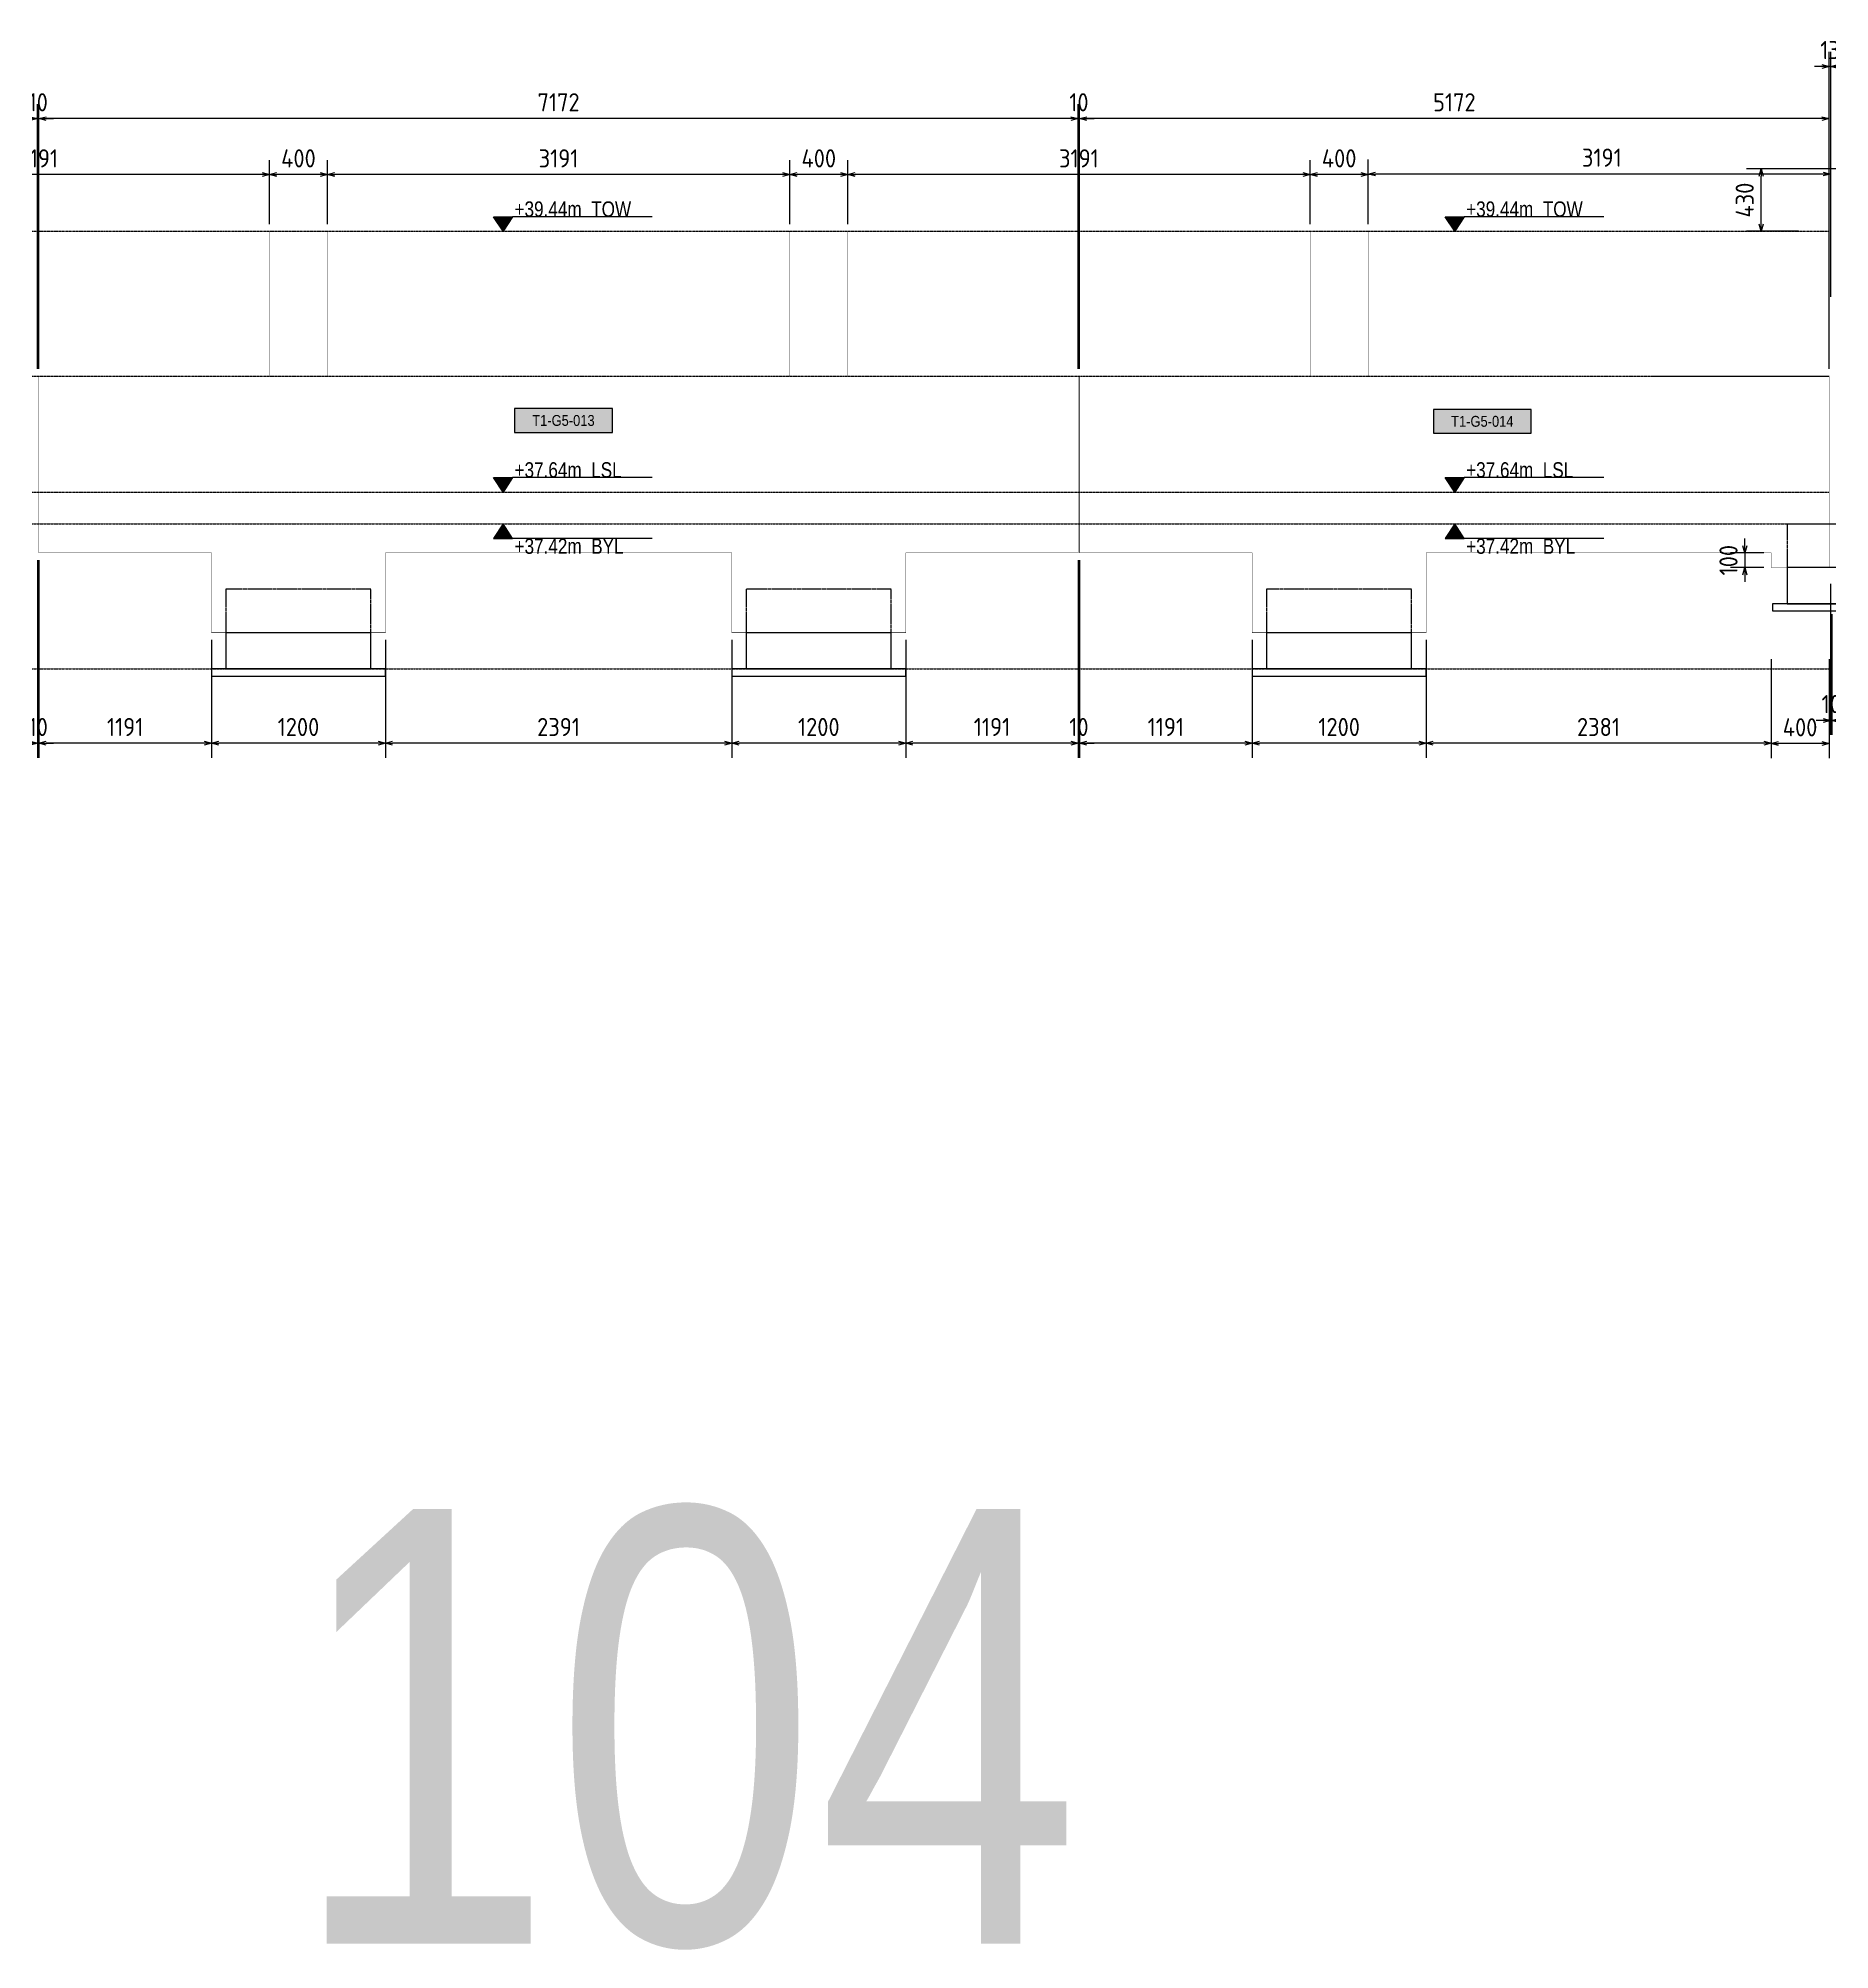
# Model space of a CAD drawing. Header units: centimetres. Extents: x -6122352 to 4157695, y -1694241 to 1947892.
# Drawn here: x 3335154 to 3347518, y 22052 to 35243 of the extents above; entities that cross this region are included whole.
import ezdxf
from ezdxf.enums import TextEntityAlignment as Align

# ---------------------------------------------------------------- set-up
doc = ezdxf.new("R2010")
doc.units = ezdxf.units.CM
doc.header["$MEASUREMENT"] = 0
doc.header["$PDMODE"] = 66
doc.header["$PDSIZE"] = 100
doc.linetypes.add('23585-XR-AR-END-SETTING OUT PLAN$0$HIDDEN', pattern=[0.375, 0.25, -0.125])
doc.linetypes.add('DASHED2', pattern=[0.375, 0.25, -0.125])
for name, color, linetype in [('0-T1-NEW', 7, 'Continuous'), ('00-MI-DIM', 7, 'Continuous'), ('@MI-TYPE-01', 30, 'Continuous'), ('@MI-TYPE-02', 6, 'Continuous'), ('JML-Dimension', 1, 'Continuous'), ('PANEL-TAGS', 7, 'Continuous'), ('SECTION', 130, 'Continuous')]:
    doc.layers.add(name, color=color, linetype=linetype)
doc.styles.add('Arial Narrow', font='ARIALN.TTF', dxfattribs={"width": 0.95, "height": 500})
doc.styles.add('PANELTAG_STYLE', font='arial.ttf')
doc.styles.add('Schueco-BEMSTIL', font='isocpeur.ttf', dxfattribs={"width": 0.9})
doc.styles.add('txt-Pisa-std', font='arial.ttf', dxfattribs={"width": 0.8})
doc.dimstyles.new('MI- JWC-TXT-2.5 MM', dxfattribs={"dimscale": 1.5, "dimtxt": 2.5, "dimasz": 1, "dimexe": 2, "dimexo": 1, "dimgap": 1, "dimtad": 1, "dimdec": 0, "dimdsep": 46, "dimtxsty": 'Schueco-BEMSTIL', "dimblk": 'OPEN30', "dimcen": 0, "dimdle": 2, "dimclrd": 140, "dimclre": 8, "dimclrt": 40, "dimadec": 0, "dimazin": 2, "dimtfac": 1, "dimtdec": 0, "dimtix": 1, "dimtmove": 2, "dimatfit": 3, "dimldrblk": 'OPEN', "dimfxl": 2, "dimlwd": -1, "dimlwe": -1, "dimarcsym": 0})

# ---------------------------------------------------------------- blocks, each defined once
blk = doc.blocks.new('_Open30')
at = {"color": 0, "linetype": 'ByBlock', "lineweight": -2}
for p, q in [((-1, 0.27), (0, 0)), ((0, 0), (-1, -0.27)), ((0, 0), (-1, 0))]:
    blk.add_line(p, q, dxfattribs=at)
blk = doc.blocks.new('*D2720')
at = {"layer": '00-MI-DIM', "color": 8, "transparency": 16777216}
for p, q in [((3344332, 33961), (3344332, 34406)), ((3347523, 34291), (3347523, 34206))]:
    blk.add_line(p, q, dxfattribs=at)
at = {"layer": '00-MI-DIM', "color": 140, "transparency": 16777216}
blk.add_line((3347473, 34306), (3344382, 34306), dxfattribs=at)
at = {"layer": 'Defpoints', "color": 0, "transparency": 16777216}
for p in [(3344332, 34306), (3347523, 34341), (3344332, 33911)]:
    blk.add_point(p, dxfattribs=at)
at = {"layer": '00-MI-DIM', "color": 140, "transparency": 16777216, "xscale": 50, "yscale": 50, "zscale": 50, "rotation": 180}
blk.add_blockref('_Open30', (3344332, 34306), dxfattribs=at)
at = {"layer": '00-MI-DIM', "color": 140, "transparency": 16777216, "xscale": 50, "yscale": 50, "zscale": 50}
blk.add_blockref('_Open30', (3347523, 34306), dxfattribs=at)
at = {"layer": '00-MI-DIM', "color": 40, "transparency": 16777216, "insert": (3345945, 34419), "char_height": 125, "attachment_point": 5, "style": 'Schueco-BEMSTIL'}
blk.add_mtext('3191', dxfattribs=at)
blk = doc.blocks.new('_Open')
at = {"color": 0, "linetype": 'ByBlock', "lineweight": -2}
for p, q in [((-1, 0.2), (0, 0)), ((-1, -0.2), (0, 0)), ((0, 0), (-1, 0))]:
    blk.add_line(p, q, dxfattribs=at)
blk = doc.blocks.new('*D2721')
at = {"layer": '00-MI-DIM', "color": 8, "transparency": 16777216}
for p, q in [((3343932, 33961), (3343932, 34402)), ((3344332, 33961), (3344332, 34402))]:
    blk.add_line(p, q, dxfattribs=at)
at = {"layer": '00-MI-DIM', "color": 140, "transparency": 16777216}
blk.add_line((3344282, 34302), (3343982, 34302), dxfattribs=at)
at = {"layer": 'Defpoints', "color": 0, "transparency": 16777216}
for p in [(3343932, 34302), (3343932, 33911), (3344332, 33911)]:
    blk.add_point(p, dxfattribs=at)
at = {"layer": '00-MI-DIM', "color": 140, "transparency": 16777216, "xscale": 50, "yscale": 50, "zscale": 50, "rotation": 180}
blk.add_blockref('_Open30', (3343932, 34302), dxfattribs=at)
at = {"layer": '00-MI-DIM', "color": 140, "transparency": 16777216, "xscale": 50, "yscale": 50, "zscale": 50}
blk.add_blockref('_Open30', (3344332, 34302), dxfattribs=at)
at = {"layer": '00-MI-DIM', "color": 40, "transparency": 16777216, "insert": (3344132, 34414), "char_height": 125, "attachment_point": 5, "style": 'Schueco-BEMSTIL'}
blk.add_mtext('400', dxfattribs=at)
blk = doc.blocks.new('*D2722')
at = {"layer": '00-MI-DIM', "color": 8, "transparency": 16777216}
for p, q in [((3340741, 33961), (3340741, 34402)), ((3343932, 33961), (3343932, 34402))]:
    blk.add_line(p, q, dxfattribs=at)
at = {"layer": '00-MI-DIM', "color": 140, "transparency": 16777216}
blk.add_line((3343882, 34302), (3340791, 34302), dxfattribs=at)
at = {"layer": 'Defpoints', "color": 0, "transparency": 16777216}
for p in [(3340741, 34302), (3340741, 33911), (3343932, 33911)]:
    blk.add_point(p, dxfattribs=at)
at = {"layer": '00-MI-DIM', "color": 140, "transparency": 16777216, "xscale": 50, "yscale": 50, "zscale": 50, "rotation": 180}
blk.add_blockref('_Open30', (3340741, 34302), dxfattribs=at)
at = {"layer": '00-MI-DIM', "color": 140, "transparency": 16777216, "xscale": 50, "yscale": 50, "zscale": 50}
blk.add_blockref('_Open30', (3343932, 34302), dxfattribs=at)
at = {"layer": '00-MI-DIM', "color": 40, "transparency": 16777216, "insert": (3342336, 34414), "char_height": 125, "attachment_point": 5, "style": 'Schueco-BEMSTIL'}
blk.add_mtext('3191', dxfattribs=at)
blk = doc.blocks.new('*D2723')
at = {"layer": '00-MI-DIM', "color": 8, "transparency": 16777216}
for p, q in [((3340341, 33961), (3340341, 34402)), ((3340741, 34321), (3340741, 34402))]:
    blk.add_line(p, q, dxfattribs=at)
at = {"layer": '00-MI-DIM', "color": 140, "transparency": 16777216}
blk.add_line((3340691, 34302), (3340391, 34302), dxfattribs=at)
at = {"layer": 'Defpoints', "color": 0, "transparency": 16777216}
for p in [(3340341, 34302), (3340741, 34271), (3340341, 33911)]:
    blk.add_point(p, dxfattribs=at)
at = {"layer": '00-MI-DIM', "color": 140, "transparency": 16777216, "xscale": 50, "yscale": 50, "zscale": 50, "rotation": 180}
blk.add_blockref('_Open30', (3340341, 34302), dxfattribs=at)
at = {"layer": '00-MI-DIM', "color": 140, "transparency": 16777216, "xscale": 50, "yscale": 50, "zscale": 50}
blk.add_blockref('_Open30', (3340741, 34302), dxfattribs=at)
at = {"layer": '00-MI-DIM', "color": 40, "transparency": 16777216, "insert": (3340541, 34414), "char_height": 125, "attachment_point": 5, "style": 'Schueco-BEMSTIL'}
blk.add_mtext('400', dxfattribs=at)
blk = doc.blocks.new('*D2684')
at = {"layer": '00-MI-DIM', "color": 8, "transparency": 16777216}
for p, q in [((3337150, 33961), (3337150, 34402)), ((3340341, 33961), (3340341, 34402))]:
    blk.add_line(p, q, dxfattribs=at)
at = {"layer": '00-MI-DIM', "color": 140, "transparency": 16777216}
blk.add_line((3340291, 34302), (3337200, 34302), dxfattribs=at)
at = {"layer": 'Defpoints', "color": 0, "transparency": 16777216}
for p in [(3337150, 34302), (3337150, 33911), (3340341, 33911)]:
    blk.add_point(p, dxfattribs=at)
at = {"layer": '00-MI-DIM', "color": 140, "transparency": 16777216, "xscale": 50, "yscale": 50, "zscale": 50, "rotation": 180}
blk.add_blockref('_Open30', (3337150, 34302), dxfattribs=at)
at = {"layer": '00-MI-DIM', "color": 140, "transparency": 16777216, "xscale": 50, "yscale": 50, "zscale": 50}
blk.add_blockref('_Open30', (3340341, 34302), dxfattribs=at)
at = {"layer": '00-MI-DIM', "color": 40, "transparency": 16777216, "insert": (3338745, 34414), "char_height": 125, "attachment_point": 5, "style": 'Schueco-BEMSTIL'}
blk.add_mtext('3191', dxfattribs=at)
blk = doc.blocks.new('*D2685')
at = {"layer": '00-MI-DIM', "color": 8, "transparency": 16777216}
for p, q in [((3336750, 33961), (3336750, 34402)), ((3337150, 33961), (3337150, 34402))]:
    blk.add_line(p, q, dxfattribs=at)
at = {"layer": '00-MI-DIM', "color": 140, "transparency": 16777216}
blk.add_line((3337100, 34302), (3336800, 34302), dxfattribs=at)
at = {"layer": 'Defpoints', "color": 0, "transparency": 16777216}
for p in [(3336750, 34302), (3336750, 33911), (3337150, 33911)]:
    blk.add_point(p, dxfattribs=at)
at = {"layer": '00-MI-DIM', "color": 140, "transparency": 16777216, "xscale": 50, "yscale": 50, "zscale": 50, "rotation": 180}
blk.add_blockref('_Open30', (3336750, 34302), dxfattribs=at)
at = {"layer": '00-MI-DIM', "color": 140, "transparency": 16777216, "xscale": 50, "yscale": 50, "zscale": 50}
blk.add_blockref('_Open30', (3337150, 34302), dxfattribs=at)
at = {"layer": '00-MI-DIM', "color": 40, "transparency": 16777216, "insert": (3336950, 34414), "char_height": 125, "attachment_point": 5, "style": 'Schueco-BEMSTIL'}
blk.add_mtext('400', dxfattribs=at)
blk = doc.blocks.new('*D2686')
at = {"layer": '00-MI-DIM', "color": 8, "transparency": 16777216}
for p, q in [((3333558, 33961), (3333558, 34402)), ((3336750, 33961), (3336750, 34402))]:
    blk.add_line(p, q, dxfattribs=at)
at = {"layer": '00-MI-DIM', "color": 140, "transparency": 16777216}
blk.add_line((3336700, 34302), (3333608, 34302), dxfattribs=at)
at = {"layer": 'Defpoints', "color": 0, "transparency": 16777216}
for p in [(3333558, 34302), (3333558, 33911), (3336750, 33911)]:
    blk.add_point(p, dxfattribs=at)
at = {"layer": '00-MI-DIM', "color": 140, "transparency": 16777216, "xscale": 50, "yscale": 50, "zscale": 50, "rotation": 180}
blk.add_blockref('_Open30', (3333558, 34302), dxfattribs=at)
at = {"layer": '00-MI-DIM', "color": 140, "transparency": 16777216, "xscale": 50, "yscale": 50, "zscale": 50}
blk.add_blockref('_Open30', (3336750, 34302), dxfattribs=at)
at = {"layer": '00-MI-DIM', "color": 40, "transparency": 16777216, "insert": (3335154, 34414), "char_height": 125, "attachment_point": 5, "style": 'Schueco-BEMSTIL'}
blk.add_mtext('3191', dxfattribs=at)
blk = doc.blocks.new('*D2695')
at = {"layer": '00-MI-DIM', "color": 8, "transparency": 16777216}
for p, q in [((3347513, 32961), (3347513, 35148)), ((3347526, 33459), (3347526, 35148))]:
    blk.add_line(p, q, dxfattribs=at)
at = {"layer": '00-MI-DIM', "color": 140, "transparency": 16777216}
for p, q in [((3347463, 35048), (3347413, 35048)), ((3347526, 35048), (3347513, 35048)), ((3347576, 35048), (3347626, 35048))]:
    blk.add_line(p, q, dxfattribs=at)
at = {"layer": 'Defpoints', "color": 0, "transparency": 16777216}
for p in [(3347513, 35048), (3347526, 33409), (3347513, 32911)]:
    blk.add_point(p, dxfattribs=at)
at = {"layer": '00-MI-DIM', "color": 140, "transparency": 16777216, "xscale": 50, "yscale": 50, "zscale": 50}
blk.add_blockref('_Open30', (3347513, 35048), dxfattribs=at)
at = {"layer": '00-MI-DIM', "color": 140, "transparency": 16777216, "xscale": 50, "yscale": 50, "zscale": 50, "rotation": 180}
blk.add_blockref('_Open30', (3347526, 35048), dxfattribs=at)
at = {"layer": '00-MI-DIM', "color": 40, "transparency": 16777216, "insert": (3347520, 35161), "char_height": 125, "attachment_point": 5, "style": 'Schueco-BEMSTIL'}
blk.add_mtext('13', dxfattribs=at)
blk = doc.blocks.new('*D2696')
at = {"layer": '00-MI-DIM', "color": 8, "transparency": 16777216}
for p, q in [((3342341, 32961), (3342341, 34788)), ((3347513, 32961), (3347513, 34788))]:
    blk.add_line(p, q, dxfattribs=at)
at = {"layer": '00-MI-DIM', "color": 140, "transparency": 16777216}
blk.add_line((3347463, 34688), (3342391, 34688), dxfattribs=at)
at = {"layer": 'Defpoints', "color": 0, "transparency": 16777216}
for p in [(3342341, 34688), (3342341, 32911), (3347513, 32911)]:
    blk.add_point(p, dxfattribs=at)
at = {"layer": '00-MI-DIM', "color": 140, "transparency": 16777216, "xscale": 50, "yscale": 50, "zscale": 50, "rotation": 180}
blk.add_blockref('_Open30', (3342341, 34688), dxfattribs=at)
at = {"layer": '00-MI-DIM', "color": 140, "transparency": 16777216, "xscale": 50, "yscale": 50, "zscale": 50}
blk.add_blockref('_Open30', (3347513, 34688), dxfattribs=at)
at = {"layer": '00-MI-DIM', "color": 40, "transparency": 16777216, "insert": (3344927, 34801), "char_height": 125, "attachment_point": 5, "style": 'Schueco-BEMSTIL'}
blk.add_mtext('5172', dxfattribs=at)
blk = doc.blocks.new('*D2697')
at = {"layer": '00-MI-DIM', "color": 8, "transparency": 16777216}
for p, q in [((3342331, 32961), (3342331, 34788)), ((3342341, 32961), (3342341, 34788))]:
    blk.add_line(p, q, dxfattribs=at)
at = {"layer": '00-MI-DIM', "color": 140, "transparency": 16777216}
for p, q in [((3342281, 34688), (3342231, 34688)), ((3342341, 34688), (3342331, 34688)), ((3342391, 34688), (3342441, 34688))]:
    blk.add_line(p, q, dxfattribs=at)
at = {"layer": 'Defpoints', "color": 0, "transparency": 16777216}
for p in [(3342331, 34688), (3342331, 32911), (3342341, 32911)]:
    blk.add_point(p, dxfattribs=at)
at = {"layer": '00-MI-DIM', "color": 140, "transparency": 16777216, "xscale": 50, "yscale": 50, "zscale": 50}
blk.add_blockref('_Open30', (3342331, 34688), dxfattribs=at)
at = {"layer": '00-MI-DIM', "color": 140, "transparency": 16777216, "xscale": 50, "yscale": 50, "zscale": 50, "rotation": 180}
blk.add_blockref('_Open30', (3342341, 34688), dxfattribs=at)
at = {"layer": '00-MI-DIM', "color": 40, "transparency": 16777216, "insert": (3342336, 34801), "char_height": 125, "attachment_point": 5, "style": 'Schueco-BEMSTIL'}
blk.add_mtext('10', dxfattribs=at)
blk = doc.blocks.new('*D2698')
at = {"layer": '00-MI-DIM', "color": 8, "transparency": 16777216}
for p, q in [((3335159, 32961), (3335159, 34788)), ((3342331, 32961), (3342331, 34788))]:
    blk.add_line(p, q, dxfattribs=at)
at = {"layer": '00-MI-DIM', "color": 140, "transparency": 16777216}
blk.add_line((3342281, 34688), (3335209, 34688), dxfattribs=at)
at = {"layer": 'Defpoints', "color": 0, "transparency": 16777216}
for p in [(3335159, 34688), (3335159, 32911), (3342331, 32911)]:
    blk.add_point(p, dxfattribs=at)
at = {"layer": '00-MI-DIM', "color": 140, "transparency": 16777216, "xscale": 50, "yscale": 50, "zscale": 50, "rotation": 180}
blk.add_blockref('_Open30', (3335159, 34688), dxfattribs=at)
at = {"layer": '00-MI-DIM', "color": 140, "transparency": 16777216, "xscale": 50, "yscale": 50, "zscale": 50}
blk.add_blockref('_Open30', (3342331, 34688), dxfattribs=at)
at = {"layer": '00-MI-DIM', "color": 40, "transparency": 16777216, "insert": (3338745, 34801), "char_height": 125, "attachment_point": 5, "style": 'Schueco-BEMSTIL'}
blk.add_mtext('7172', dxfattribs=at)
blk = doc.blocks.new('*D2699')
at = {"layer": '00-MI-DIM', "color": 8, "transparency": 16777216}
for p, q in [((3335149, 32961), (3335149, 34788)), ((3335159, 32961), (3335159, 34788))]:
    blk.add_line(p, q, dxfattribs=at)
at = {"layer": '00-MI-DIM', "color": 140, "transparency": 16777216}
for p, q in [((3335099, 34688), (3335049, 34688)), ((3335159, 34688), (3335149, 34688)), ((3335209, 34688), (3335259, 34688))]:
    blk.add_line(p, q, dxfattribs=at)
at = {"layer": 'Defpoints', "color": 0, "transparency": 16777216}
for p in [(3335149, 34688), (3335149, 32911), (3335159, 32911)]:
    blk.add_point(p, dxfattribs=at)
at = {"layer": '00-MI-DIM', "color": 140, "transparency": 16777216, "xscale": 50, "yscale": 50, "zscale": 50}
blk.add_blockref('_Open30', (3335149, 34688), dxfattribs=at)
at = {"layer": '00-MI-DIM', "color": 140, "transparency": 16777216, "xscale": 50, "yscale": 50, "zscale": 50, "rotation": 180}
blk.add_blockref('_Open30', (3335159, 34688), dxfattribs=at)
at = {"layer": '00-MI-DIM', "color": 40, "transparency": 16777216, "insert": (3335154, 34801), "char_height": 125, "attachment_point": 5, "style": 'Schueco-BEMSTIL'}
blk.add_mtext('10', dxfattribs=at)
blk = doc.blocks.new('*D2738')
at = {"layer": '00-MI-DIM', "color": 8, "transparency": 16777216}
for p, q in [((3347523, 31479), (3347523, 30435)), ((3347533, 31269), (3347533, 30435))]:
    blk.add_line(p, q, dxfattribs=at)
at = {"layer": '00-MI-DIM', "color": 140, "transparency": 16777216}
for p, q in [((3347473, 30535), (3347423, 30535)), ((3347533, 30535), (3347523, 30535)), ((3347583, 30535), (3347633, 30535))]:
    blk.add_line(p, q, dxfattribs=at)
at = {"layer": 'Defpoints', "color": 0, "transparency": 16777216}
for p in [(3347523, 31529), (3347533, 31319), (3347523, 30535)]:
    blk.add_point(p, dxfattribs=at)
at = {"layer": '00-MI-DIM', "color": 140, "transparency": 16777216, "xscale": 50, "yscale": 50, "zscale": 50}
blk.add_blockref('_Open30', (3347523, 30535), dxfattribs=at)
at = {"layer": '00-MI-DIM', "color": 140, "transparency": 16777216, "xscale": 50, "yscale": 50, "zscale": 50, "rotation": 180}
blk.add_blockref('_Open30', (3347533, 30535), dxfattribs=at)
at = {"layer": '00-MI-DIM', "color": 40, "transparency": 16777216, "insert": (3347528, 30648), "char_height": 125, "attachment_point": 5, "style": 'Schueco-BEMSTIL'}
blk.add_mtext('10', dxfattribs=at)
blk = doc.blocks.new('*D2739')
at = {"layer": '00-MI-DIM', "color": 8, "transparency": 16777216}
for p, q in [((3347113, 30959), (3347113, 30276)), ((3347513, 30959), (3347513, 30276))]:
    blk.add_line(p, q, dxfattribs=at)
at = {"layer": '00-MI-DIM', "color": 140, "transparency": 16777216}
blk.add_line((3347463, 30376), (3347163, 30376), dxfattribs=at)
at = {"layer": 'Defpoints', "color": 0, "transparency": 16777216}
for p in [(3347113, 31009), (3347513, 31009), (3347113, 30376)]:
    blk.add_point(p, dxfattribs=at)
at = {"layer": '00-MI-DIM', "color": 140, "transparency": 16777216, "xscale": 50, "yscale": 50, "zscale": 50, "rotation": 180}
blk.add_blockref('_Open30', (3347113, 30376), dxfattribs=at)
at = {"layer": '00-MI-DIM', "color": 140, "transparency": 16777216, "xscale": 50, "yscale": 50, "zscale": 50}
blk.add_blockref('_Open30', (3347513, 30376), dxfattribs=at)
at = {"layer": '00-MI-DIM', "color": 40, "transparency": 16777216, "insert": (3347313, 30488), "char_height": 125, "attachment_point": 5, "style": 'Schueco-BEMSTIL'}
blk.add_mtext('400', dxfattribs=at)
blk = doc.blocks.new('*D2740')
at = {"layer": '00-MI-DIM', "color": 8, "transparency": 16777216}
for p, q in [((3344732, 31091), (3344732, 30278)), ((3347113, 30759), (3347113, 30278))]:
    blk.add_line(p, q, dxfattribs=at)
at = {"layer": '00-MI-DIM', "color": 140, "transparency": 16777216}
blk.add_line((3347063, 30378), (3344782, 30378), dxfattribs=at)
at = {"layer": 'Defpoints', "color": 0, "transparency": 16777216}
for p in [(3344732, 31141), (3347113, 30809), (3344732, 30378)]:
    blk.add_point(p, dxfattribs=at)
at = {"layer": '00-MI-DIM', "color": 140, "transparency": 16777216, "xscale": 50, "yscale": 50, "zscale": 50, "rotation": 180}
blk.add_blockref('_Open30', (3344732, 30378), dxfattribs=at)
at = {"layer": '00-MI-DIM', "color": 140, "transparency": 16777216, "xscale": 50, "yscale": 50, "zscale": 50}
blk.add_blockref('_Open30', (3347113, 30378), dxfattribs=at)
at = {"layer": '00-MI-DIM', "color": 40, "transparency": 16777216, "insert": (3345922, 30490), "char_height": 125, "attachment_point": 5, "style": 'Schueco-BEMSTIL'}
blk.add_mtext('2381', dxfattribs=at)
blk = doc.blocks.new('*D2741')
at = {"layer": '00-MI-DIM', "color": 8, "transparency": 16777216}
for p, q in [((3343532, 31091), (3343532, 30278)), ((3344732, 31091), (3344732, 30278))]:
    blk.add_line(p, q, dxfattribs=at)
at = {"layer": '00-MI-DIM', "color": 140, "transparency": 16777216}
blk.add_line((3344682, 30378), (3343582, 30378), dxfattribs=at)
at = {"layer": 'Defpoints', "color": 0, "transparency": 16777216}
for p in [(3343532, 31141), (3344732, 31141), (3343532, 30378)]:
    blk.add_point(p, dxfattribs=at)
at = {"layer": '00-MI-DIM', "color": 140, "transparency": 16777216, "xscale": 50, "yscale": 50, "zscale": 50, "rotation": 180}
blk.add_blockref('_Open30', (3343532, 30378), dxfattribs=at)
at = {"layer": '00-MI-DIM', "color": 140, "transparency": 16777216, "xscale": 50, "yscale": 50, "zscale": 50}
blk.add_blockref('_Open30', (3344732, 30378), dxfattribs=at)
at = {"layer": '00-MI-DIM', "color": 40, "transparency": 16777216, "insert": (3344132, 30490), "char_height": 125, "attachment_point": 5, "style": 'Schueco-BEMSTIL'}
blk.add_mtext('1200', dxfattribs=at)
blk = doc.blocks.new('*D2742')
at = {"layer": '00-MI-DIM', "color": 8, "transparency": 16777216}
for p, q in [((3342341, 31641), (3342341, 30278)), ((3343532, 31091), (3343532, 30278))]:
    blk.add_line(p, q, dxfattribs=at)
at = {"layer": '00-MI-DIM', "color": 140, "transparency": 16777216}
blk.add_line((3343482, 30378), (3342391, 30378), dxfattribs=at)
at = {"layer": 'Defpoints', "color": 0, "transparency": 16777216}
for p in [(3342341, 31691), (3343532, 31141), (3342341, 30378)]:
    blk.add_point(p, dxfattribs=at)
at = {"layer": '00-MI-DIM', "color": 140, "transparency": 16777216, "xscale": 50, "yscale": 50, "zscale": 50, "rotation": 180}
blk.add_blockref('_Open30', (3342341, 30378), dxfattribs=at)
at = {"layer": '00-MI-DIM', "color": 140, "transparency": 16777216, "xscale": 50, "yscale": 50, "zscale": 50}
blk.add_blockref('_Open30', (3343532, 30378), dxfattribs=at)
at = {"layer": '00-MI-DIM', "color": 40, "transparency": 16777216, "insert": (3342936, 30490), "char_height": 125, "attachment_point": 5, "style": 'Schueco-BEMSTIL'}
blk.add_mtext('1191', dxfattribs=at)
blk = doc.blocks.new('*D2743')
at = {"layer": '00-MI-DIM', "color": 8, "transparency": 16777216}
for p, q in [((3342331, 31641), (3342331, 30278)), ((3342341, 31641), (3342341, 30278))]:
    blk.add_line(p, q, dxfattribs=at)
at = {"layer": '00-MI-DIM', "color": 140, "transparency": 16777216}
for p, q in [((3342281, 30378), (3342231, 30378)), ((3342341, 30378), (3342331, 30378)), ((3342391, 30378), (3342441, 30378))]:
    blk.add_line(p, q, dxfattribs=at)
at = {"layer": 'Defpoints', "color": 0, "transparency": 16777216}
for p in [(3342331, 31691), (3342341, 31691), (3342331, 30378)]:
    blk.add_point(p, dxfattribs=at)
at = {"layer": '00-MI-DIM', "color": 140, "transparency": 16777216, "xscale": 50, "yscale": 50, "zscale": 50}
blk.add_blockref('_Open30', (3342331, 30378), dxfattribs=at)
at = {"layer": '00-MI-DIM', "color": 140, "transparency": 16777216, "xscale": 50, "yscale": 50, "zscale": 50, "rotation": 180}
blk.add_blockref('_Open30', (3342341, 30378), dxfattribs=at)
at = {"layer": '00-MI-DIM', "color": 40, "transparency": 16777216, "insert": (3342336, 30490), "char_height": 125, "attachment_point": 5, "style": 'Schueco-BEMSTIL'}
blk.add_mtext('10', dxfattribs=at)
blk = doc.blocks.new('*D2744')
at = {"layer": '00-MI-DIM', "color": 8, "transparency": 16777216}
for p, q in [((3342331, 31641), (3342331, 30278)), ((3341141, 31091), (3341141, 30278))]:
    blk.add_line(p, q, dxfattribs=at)
at = {"layer": '00-MI-DIM', "color": 140, "transparency": 16777216}
blk.add_line((3342281, 30378), (3341191, 30378), dxfattribs=at)
at = {"layer": 'Defpoints', "color": 0, "transparency": 16777216}
for p in [(3342331, 31691), (3341141, 31141), (3341141, 30378)]:
    blk.add_point(p, dxfattribs=at)
at = {"layer": '00-MI-DIM', "color": 140, "transparency": 16777216, "xscale": 50, "yscale": 50, "zscale": 50, "rotation": 180}
blk.add_blockref('_Open30', (3341141, 30378), dxfattribs=at)
at = {"layer": '00-MI-DIM', "color": 140, "transparency": 16777216, "xscale": 50, "yscale": 50, "zscale": 50}
blk.add_blockref('_Open30', (3342331, 30378), dxfattribs=at)
at = {"layer": '00-MI-DIM', "color": 40, "transparency": 16777216, "insert": (3341736, 30490), "char_height": 125, "attachment_point": 5, "style": 'Schueco-BEMSTIL'}
blk.add_mtext('1191', dxfattribs=at)
blk = doc.blocks.new('*D2745')
at = {"layer": '00-MI-DIM', "color": 8, "transparency": 16777216}
for p, q in [((3339941, 31091), (3339941, 30278)), ((3341141, 31091), (3341141, 30278))]:
    blk.add_line(p, q, dxfattribs=at)
at = {"layer": '00-MI-DIM', "color": 140, "transparency": 16777216}
blk.add_line((3341091, 30378), (3339991, 30378), dxfattribs=at)
at = {"layer": 'Defpoints', "color": 0, "transparency": 16777216}
for p in [(3339941, 31141), (3341141, 31141), (3339941, 30378)]:
    blk.add_point(p, dxfattribs=at)
at = {"layer": '00-MI-DIM', "color": 140, "transparency": 16777216, "xscale": 50, "yscale": 50, "zscale": 50, "rotation": 180}
blk.add_blockref('_Open30', (3339941, 30378), dxfattribs=at)
at = {"layer": '00-MI-DIM', "color": 140, "transparency": 16777216, "xscale": 50, "yscale": 50, "zscale": 50}
blk.add_blockref('_Open30', (3341141, 30378), dxfattribs=at)
at = {"layer": '00-MI-DIM', "color": 40, "transparency": 16777216, "insert": (3340541, 30490), "char_height": 125, "attachment_point": 5, "style": 'Schueco-BEMSTIL'}
blk.add_mtext('1200', dxfattribs=at)
blk = doc.blocks.new('*D2724')
at = {"layer": '00-MI-DIM', "color": 8, "transparency": 16777216}
for p, q in [((3337550, 31091), (3337550, 30278)), ((3339941, 31091), (3339941, 30278))]:
    blk.add_line(p, q, dxfattribs=at)
at = {"layer": '00-MI-DIM', "color": 140, "transparency": 16777216}
blk.add_line((3339891, 30378), (3337600, 30378), dxfattribs=at)
at = {"layer": 'Defpoints', "color": 0, "transparency": 16777216}
for p in [(3337550, 31141), (3339941, 31141), (3337550, 30378)]:
    blk.add_point(p, dxfattribs=at)
at = {"layer": '00-MI-DIM', "color": 140, "transparency": 16777216, "xscale": 50, "yscale": 50, "zscale": 50, "rotation": 180}
blk.add_blockref('_Open30', (3337550, 30378), dxfattribs=at)
at = {"layer": '00-MI-DIM', "color": 140, "transparency": 16777216, "xscale": 50, "yscale": 50, "zscale": 50}
blk.add_blockref('_Open30', (3339941, 30378), dxfattribs=at)
at = {"layer": '00-MI-DIM', "color": 40, "transparency": 16777216, "insert": (3338745, 30490), "char_height": 125, "attachment_point": 5, "style": 'Schueco-BEMSTIL'}
blk.add_mtext('2391', dxfattribs=at)
blk = doc.blocks.new('*D2725')
at = {"layer": '00-MI-DIM', "color": 8, "transparency": 16777216}
for p, q in [((3336350, 31091), (3336350, 30278)), ((3337550, 31091), (3337550, 30278))]:
    blk.add_line(p, q, dxfattribs=at)
at = {"layer": '00-MI-DIM', "color": 140, "transparency": 16777216}
blk.add_line((3337500, 30378), (3336400, 30378), dxfattribs=at)
at = {"layer": 'Defpoints', "color": 0, "transparency": 16777216}
for p in [(3336350, 31141), (3337550, 31141), (3336350, 30378)]:
    blk.add_point(p, dxfattribs=at)
at = {"layer": '00-MI-DIM', "color": 140, "transparency": 16777216, "xscale": 50, "yscale": 50, "zscale": 50, "rotation": 180}
blk.add_blockref('_Open30', (3336350, 30378), dxfattribs=at)
at = {"layer": '00-MI-DIM', "color": 140, "transparency": 16777216, "xscale": 50, "yscale": 50, "zscale": 50}
blk.add_blockref('_Open30', (3337550, 30378), dxfattribs=at)
at = {"layer": '00-MI-DIM', "color": 40, "transparency": 16777216, "insert": (3336950, 30490), "char_height": 125, "attachment_point": 5, "style": 'Schueco-BEMSTIL'}
blk.add_mtext('1200', dxfattribs=at)
blk = doc.blocks.new('*D2726')
at = {"layer": '00-MI-DIM', "color": 8, "transparency": 16777216}
for p, q in [((3335159, 31641), (3335159, 30278)), ((3336350, 31091), (3336350, 30278))]:
    blk.add_line(p, q, dxfattribs=at)
at = {"layer": '00-MI-DIM', "color": 140, "transparency": 16777216}
blk.add_line((3336300, 30378), (3335209, 30378), dxfattribs=at)
at = {"layer": 'Defpoints', "color": 0, "transparency": 16777216}
for p in [(3335159, 31691), (3336350, 31141), (3335159, 30378)]:
    blk.add_point(p, dxfattribs=at)
at = {"layer": '00-MI-DIM', "color": 140, "transparency": 16777216, "xscale": 50, "yscale": 50, "zscale": 50, "rotation": 180}
blk.add_blockref('_Open30', (3335159, 30378), dxfattribs=at)
at = {"layer": '00-MI-DIM', "color": 140, "transparency": 16777216, "xscale": 50, "yscale": 50, "zscale": 50}
blk.add_blockref('_Open30', (3336350, 30378), dxfattribs=at)
at = {"layer": '00-MI-DIM', "color": 40, "transparency": 16777216, "insert": (3335754, 30490), "char_height": 125, "attachment_point": 5, "style": 'Schueco-BEMSTIL'}
blk.add_mtext('1191', dxfattribs=at)
blk = doc.blocks.new('*D2727')
at = {"layer": '00-MI-DIM', "color": 8, "transparency": 16777216}
for p, q in [((3335149, 31641), (3335149, 30278)), ((3335159, 31641), (3335159, 30278))]:
    blk.add_line(p, q, dxfattribs=at)
at = {"layer": '00-MI-DIM', "color": 140, "transparency": 16777216}
for p, q in [((3335099, 30378), (3335049, 30378)), ((3335159, 30378), (3335149, 30378)), ((3335209, 30378), (3335259, 30378))]:
    blk.add_line(p, q, dxfattribs=at)
at = {"layer": 'Defpoints', "color": 0, "transparency": 16777216}
for p in [(3335149, 31691), (3335159, 31691), (3335149, 30378)]:
    blk.add_point(p, dxfattribs=at)
at = {"layer": '00-MI-DIM', "color": 140, "transparency": 16777216, "xscale": 50, "yscale": 50, "zscale": 50}
blk.add_blockref('_Open30', (3335149, 30378), dxfattribs=at)
at = {"layer": '00-MI-DIM', "color": 140, "transparency": 16777216, "xscale": 50, "yscale": 50, "zscale": 50, "rotation": 180}
blk.add_blockref('_Open30', (3335159, 30378), dxfattribs=at)
at = {"layer": '00-MI-DIM', "color": 40, "transparency": 16777216, "insert": (3335154, 30490), "char_height": 125, "attachment_point": 5, "style": 'Schueco-BEMSTIL'}
blk.add_mtext('10', dxfattribs=at)
blk = doc.blocks.new('*U1106')
at = {"layer": 'JML-Dimension'}
h = blk.add_hatch(color=10, dxfattribs=at)
h.dxf.hatch_style = 1
h.paths.add_polyline_path([(0, 0), (-1.54, 2.37), (1.54, 2.37)])
blk.add_line((24.31, 2.37), (1.54, 2.37), dxfattribs=at)
blk.add_lwpolyline([(0, 0), (-1.54, 2.37), (1.54, 2.37), (0, 0)], dxfattribs=at)
at = {"color": 5, "style": 'txt-Pisa-std', "width": 0.8}
blk.add_attdef('+0.0', text='', height=2.5, dxfattribs=at).set_placement((1.87, 2.37), align=Align.BOTTOM_LEFT)
blk = doc.blocks.new('T1-FOOTING ELEVATION')
at = {"color": 9}
blk.add_lwpolyline([(-600, -250), (600, -250), (600, -300), (-600, -300)], close=True, dxfattribs=at)
at = {"layer": '@MI-TYPE-01', "color": 114, "linetype": '23585-XR-AR-END-SETTING OUT PLAN$0$HIDDEN', "ltscale": 20, "true_color": 0x139b48}
blk.add_lwpolyline([(-500, 0), (-500, 300), (500, 300), (500, 0)], dxfattribs=at)
at = {"layer": '@MI-TYPE-01', "color": 114, "true_color": 0x139b48}
blk.add_lwpolyline([(-500, 0), (500, 0), (500, -250), (-500, -250)], close=True, dxfattribs=at)
blk = doc.blocks.new('*D2683')
at = {"layer": '00-MI-DIM', "color": 140, "transparency": 16777216}
for p, q in [((3346932, 31741), (3346932, 31791)), ((3346932, 31691), (3346932, 31591)), ((3346932, 31541), (3346932, 31491))]:
    blk.add_line(p, q, dxfattribs=at)
at = {"layer": '00-MI-DIM', "color": 8, "transparency": 16777216}
for p, q in [((3347063, 31691), (3346832, 31691)), ((3347063, 31591), (3346832, 31591))]:
    blk.add_line(p, q, dxfattribs=at)
at = {"layer": 'Defpoints', "color": 0, "transparency": 16777216}
for p in [(3347113, 31691), (3346932, 31591), (3347113, 31591)]:
    blk.add_point(p, dxfattribs=at)
at = {"layer": '00-MI-DIM', "color": 140, "transparency": 16777216, "xscale": 50, "yscale": 50, "zscale": 50}
for p, rotation in [((3346932, 31691), 270), ((3346932, 31591), 90)]:
    blk.add_blockref('_Open30', p, dxfattribs=dict(at, rotation=rotation))
at = {"layer": '00-MI-DIM', "color": 40, "transparency": 16777216, "insert": (3346819, 31641), "char_height": 125, "attachment_point": 5, "rotation": 90, "style": 'Schueco-BEMSTIL'}
blk.add_mtext('100', dxfattribs=at)
blk = doc.blocks.new('*D2747')
at = {"layer": '@MI-TYPE-02', "color": 8, "transparency": 16777216}
for p, q in [((3347979, 34341), (3346944, 34341)), ((3347301, 33911), (3346944, 33911))]:
    blk.add_line(p, q, dxfattribs=at)
at = {"layer": '@MI-TYPE-02', "color": 140, "transparency": 16777216}
blk.add_line((3347044, 33961), (3347044, 34291), dxfattribs=at)
at = {"layer": 'Defpoints', "color": 0, "transparency": 16777216}
for p in [(3347044, 34341), (3348029, 34341), (3347351, 33911)]:
    blk.add_point(p, dxfattribs=at)
at = {"layer": '@MI-TYPE-02', "color": 140, "transparency": 16777216, "xscale": 50, "yscale": 50, "zscale": 50}
for p, rotation in [((3347044, 34341), 90), ((3347044, 33911), 270)]:
    blk.add_blockref('_Open30', p, dxfattribs=dict(at, rotation=rotation))
at = {"layer": '@MI-TYPE-02', "color": 40, "transparency": 16777216, "insert": (3346931, 34126), "char_height": 125, "attachment_point": 5, "rotation": 90, "style": 'Schueco-BEMSTIL'}
blk.add_mtext('430', dxfattribs=at)
blk = doc.blocks.new('PANELTAG')
at = {"layer": 'PANEL-TAGS', "color": 1}
blk.add_lwpolyline([(-13.5, -3.3), (13.5, -3.3), (13.5, 3.3), (-13.5, 3.3)], close=True, dxfattribs=at)
at = {"layer": 'PANEL-TAGS', "color": 40, "true_color": 0xffd700}
blk.add_solid([(-13.5, -3.3), (13.5, -3.3), (-13.5, 3.3), (13.5, 3.3)], dxfattribs=at)
at = {"layer": 'PANEL-TAGS', "color": 5, "style": 'PANELTAG_STYLE', "width": 0.85}
blk.add_attdef('TAGNO', text='', height=3, dxfattribs=at).set_placement((0, 0), align=Align.MIDDLE)

msp = doc.modelspace()

# ---------------------------------------------------------------- linework, layer by layer
at = {"color": 160, "linetype": 'DASHED2', "ltscale": 5}
for points in [[(3328918.01696, 33910.94211), (3347512.89741, 33910.94211)], [(3328918.01696, 32910.94211), (3347512.89741, 32910.94211)], [(3328918.01696, 32110.94211), (3347512.89741, 32110.94211)], [(3328918.01696, 31890.94211), (3347512.89741, 31890.94211)], [(3328918.01696, 30890.94211), (3347512.89741, 30890.94211)]]:
    msp.add_lwpolyline(points, dxfattribs=at)
at = {"layer": '0-T1-NEW', "color": 30, "ltscale": 20, "const_width": 2.5}
for points in [[(3342331.21126, 31690.94211), (3342331.21126, 32910.94211), (3340740.64923, 32910.94211), (3340740.64923, 33910.94211), (3340340.64923, 33910.94211), (3340340.64923, 32910.94211), (3337149.80617, 32910.94211), (3337149.80617, 33910.94211), (3336749.80617, 33910.94211), (3336749.80617, 32910.94211), (3335159.10364, 32910.94211), (3335159.10364, 31690.94211), (3336349.80617, 31690.94211), (3336349.80617, 31140.94211), (3337549.80617, 31140.94211), (3337549.80617, 31690.94211), (3339940.64923, 31690.94211), (3339940.64923, 31140.94211), (3341140.64923, 31140.94211), (3341140.64923, 31690.94211), (3342331.21126, 31690.94211)], [(3347512.95535, 31590.63065), (3347512.89741, 32910.94211), (3347512.89741, 32910.94211), (3347512.89741, 32910.94211), (3347130.49229, 32910.94211), (3347130.49229, 32910.94211), (3344331.77329, 32910.94211), (3344331.77329, 33910.94211), (3343931.77329, 33910.94211), (3343931.77329, 32910.94211), (3342341.21126, 32910.94211), (3342341.21126, 31690.94211), (3343531.77329, 31690.94211), (3343531.77329, 31140.94211), (3344731.7733, 31140.94211), (3344731.7733, 31690.94211), (3347112.89741, 31690.94211), (3347112.89741, 31590.63065), (3347512.95535, 31590.63065), (3347512.95535, 31590.63065), (3347512.95535, 31590.63065)]]:
    msp.add_lwpolyline(points, dxfattribs=at)
at = {"layer": '@MI-TYPE-01', "color": 30}
msp.add_line((3346297.63353, 32910.94211), (3347512.89741, 32910.94211), dxfattribs=at)

# ---------------------------------------------------------------- block references
at = {"layer": '@MI-TYPE-01', "color": 30, "xscale": -1}
for p in [(3347722.89741, 31590.63065), (3336949.80617, 31140.94211), (3340540.64923, 31140.94211), (3344131.7733, 31140.94211)]:
    msp.add_blockref('T1-FOOTING ELEVATION', p, dxfattribs=at)
at = {"layer": 'PANEL-TAGS'}
ref = msp.add_blockref('PANELTAG', (3338778.65984, 32605.43843), dxfattribs=dict(at, xscale=25, yscale=25, zscale=25))
ref.add_attrib('TAGNO', 'T1-G5-013', dxfattribs={"color": 5, "height": 75, "style": 'PANELTAG_STYLE', "width": 0.85}).set_placement((3338778.65984, 32605.43843), align=Align.MIDDLE_CENTER)
ref = msp.add_blockref('PANELTAG', (3345120.1198, 32599.31625), dxfattribs=dict(at, xscale=25, yscale=25, zscale=25))
ref.add_attrib('TAGNO', 'T1-G5-014', dxfattribs={"color": 5, "height": 75, "style": 'PANELTAG_STYLE', "width": 0.85}).set_placement((3345120.1198, 32599.31625), align=Align.MIDDLE_CENTER)
at = {"layer": 'SECTION', "color": 6}
ref = msp.add_blockref('*U1106', (3338362.18597, 33910.94211), dxfattribs=dict(at, xscale=42.30147098076819, yscale=42.30147098076819, zscale=42.30147098076819))
ref.add_attrib('+0.0', '+39.44m  TOW', (3338441.31461, 34011.19917), dxfattribs={"layer": 'JML-Dimension', "color": 5, "height": 105.7536775, "style": 'txt-Pisa-std', "width": 0.8})
ref = msp.add_blockref('*U1106', (3344929.38502, 33910.94211), dxfattribs=dict(at, xscale=42.30147098076819, yscale=42.30147098076819, zscale=42.30147098076819))
ref.add_attrib('+0.0', '+39.44m  TOW', (3345008.51367, 34011.19917), dxfattribs={"layer": 'JML-Dimension', "color": 5, "height": 105.7536775, "style": 'txt-Pisa-std', "width": 0.8})
ref = msp.add_blockref('*U1106', (3338362.18597, 32110.94211), dxfattribs=dict(at, xscale=42.30147098076819, yscale=42.30147098076819, zscale=42.30147098076819))
ref.add_attrib('+0.0', '+37.64m  LSL', (3338441.31461, 32211.19917), dxfattribs={"layer": 'JML-Dimension', "color": 5, "height": 105.7536775, "style": 'txt-Pisa-std', "width": 0.8})
ref = msp.add_blockref('*U1106', (3344929.38502, 32110.94211), dxfattribs=dict(at, xscale=42.30147098076819, yscale=42.30147098076819, zscale=42.30147098076819))
ref.add_attrib('+0.0', '+37.64m  LSL', (3345008.51367, 32211.19917), dxfattribs={"layer": 'JML-Dimension', "color": 5, "height": 105.7536775, "style": 'txt-Pisa-std', "width": 0.8})
ref = msp.add_blockref('*U1106', (3338362.18597, 31890.94211), dxfattribs=dict(at, xscale=-42.30147098076819, yscale=42.30147098076819, zscale=42.30147098076819, rotation=180))
ref.add_attrib('+0.0', '+37.42m  BYL', (3338441.31461, 31685.0035), dxfattribs={"layer": 'JML-Dimension', "color": 5, "height": 105.7536775, "style": 'txt-Pisa-std', "width": 0.8})
ref = msp.add_blockref('*U1106', (3344929.38502, 31890.94211), dxfattribs=dict(at, xscale=-42.30147098076819, yscale=42.30147098076819, zscale=42.30147098076819, rotation=180))
ref.add_attrib('+0.0', '+37.42m  BYL', (3345008.51367, 31685.0035), dxfattribs={"layer": 'JML-Dimension', "color": 5, "height": 105.7536775, "style": 'txt-Pisa-std', "width": 0.8})

# ---------------------------------------------------------------- texts
at = {"layer": '00-MI-DIM', "color": 6, "insert": (3336897.01275, 25094.7727), "char_height": 3000, "attachment_point": 1, "style": 'Arial Narrow'}
msp.add_mtext_dynamic_manual_height_columns('104', width=73699.0314771, gutter_width=2500, heights=[0], dxfattribs=at)

# ---------------------------------------------------------------- dimensions: what is measured, and where the dimension line sits
at = {"layer": '00-MI-DIM', "color": 30}
for base, p1, p2, picture, middle in [((3347512.89741, 35048.41401), (3347526.27948, 33408.75471), (3347512.89741, 32910.94211), '*D2695', (3347519.58845, 35048.41401)), ((3335149.10364, 34688.21166), (3335159.10364, 32910.94211), (3335149.10364, 32910.94211), '*D2699', (3335154.10364, 34688.21166)), ((3335159.10364, 34688.21166), (3342331.21126, 32910.94211), (3335159.10364, 32910.94211), '*D2698', (3338745.15745, 34688.21166)), ((3342331.21126, 34688.21166), (3342341.21126, 32910.94211), (3342331.21126, 32910.94211), '*D2697', (3342336.21126, 34688.21166)), ((3342341.21126, 34688.21166), (3347512.89741, 32910.94211), (3342341.21126, 32910.94211), '*D2696', (3344927.05434, 34688.21166)), ((3333558.40111, 34301.75493), (3336749.80617, 33910.94211), (3333558.40111, 33910.94211), '*D2686', (3335154.10364, 34301.75493)), ((3336749.80617, 34301.75493), (3337149.80617, 33910.94211), (3336749.80617, 33910.94211), '*D2685', (3336949.80617, 34301.75493)), ((3337149.80617, 34301.75493), (3340340.64923, 33910.94211), (3337149.80617, 33910.94211), '*D2684', (3338745.2277, 34301.75493)), ((3340340.64923, 34301.75493), (3340740.64923, 34270.94211), (3340340.64923, 33910.94211), '*D2723', (3340540.64923, 34301.75493)), ((3340740.64923, 34301.75493), (3343931.77329, 33910.94211), (3340740.64923, 33910.94211), '*D2722', (3342336.21126, 34301.75493)), ((3343931.77329, 34301.75493), (3344331.77329, 33910.94211), (3343931.77329, 33910.94211), '*D2721', (3344131.77329, 34301.75493)), ((3344331.77329, 34306.44404), (3347522.89741, 34340.9421), (3344331.77329, 33910.94211), '*D2720', (3345944.83535, 34306.44404)), ((3335149.10364, 30377.75409), (3335159.10364, 31690.94211), (3335149.10364, 31690.94211), '*D2727', (3335154.10364, 30377.75409)), ((3335159.10364, 30377.75409), (3336349.80617, 31140.94211), (3335159.10364, 31690.94211), '*D2726', (3335754.45491, 30377.75409)), ((3341140.64923, 30377.75409), (3342331.21126, 31690.94211), (3341140.64923, 31140.94211), '*D2744', (3341735.93025, 30377.75409)), ((3342331.21126, 30377.75409), (3342341.21126, 31690.94211), (3342331.21126, 31690.94211), '*D2743', (3342336.21126, 30377.75409)), ((3342341.21126, 30377.75409), (3343531.77329, 31140.94211), (3342341.21126, 31690.94211), '*D2742', (3342936.49228, 30377.75409)), ((3347522.87582, 30535.44263), (3347532.87582, 31318.63065), (3347522.87582, 31528.63065), '*D2738', (3347527.87582, 30535.44263)), ((3336349.80617, 30377.75409), (3337549.80617, 31140.94211), (3336349.80617, 31140.94211), '*D2725', (3336949.80617, 30377.75409)), ((3337549.80617, 30377.75409), (3339940.64923, 31140.94211), (3337549.80617, 31140.94211), '*D2724', (3338745.2277, 30377.75409)), ((3339940.64923, 30377.75409), (3341140.64923, 31140.94211), (3339940.64923, 31140.94211), '*D2745', (3340540.64923, 30377.75409)), ((3343531.77329, 30377.75409), (3344731.7733, 31140.94211), (3343531.77329, 31140.94211), '*D2741', (3344131.7733, 30377.75409)), ((3344731.7733, 30377.75409), (3347112.89741, 30808.94211), (3344731.7733, 31140.94211), '*D2740', (3345922.33535, 30377.75409))]:
    dim = msp.add_linear_dim(base=base, p1=p1, p2=p2, angle=180, dimstyle='MI- JWC-TXT-2.5 MM', dxfattribs=at)
    dim.commit()
    dim.dimension.update_dxf_attribs({"geometry": picture, "text_midpoint": middle, "dimtype": 160})
at = {"layer": '00-MI-DIM'}
dim = msp.add_linear_dim(base=(3346931.84738, 31590.63065), p1=(3347112.89741, 31690.94211), p2=(3347112.89741, 31590.63065), angle=90, dimstyle='MI- JWC-TXT-2.5 MM', dxfattribs=at)
dim.commit()
dim.dimension.update_dxf_attribs({"geometry": '*D2683', "text_midpoint": (3346819.34738, 31640.78638)})
at = {"layer": '00-MI-DIM', "color": 30}
dim = msp.add_linear_dim(base=(3347112.89741, 30375.75408), p1=(3347512.89741, 31008.94211), p2=(3347112.89741, 31008.94211), angle=180, dimstyle='MI- JWC-TXT-2.5 MM', dxfattribs=at)
dim.commit()
dim.dimension.update_dxf_attribs({"geometry": '*D2739', "text_midpoint": (3347312.89741, 30488.25408)})
at = {"layer": '@MI-TYPE-02', "color": 30}
dim = msp.add_linear_dim(base=(3347043.66637, 34340.94211), p1=(3347350.81878, 33910.94211), p2=(3348029.41131, 34340.94211), angle=90, dimstyle='MI- JWC-TXT-2.5 MM', dxfattribs=at)
dim.commit()
dim.dimension.update_dxf_attribs({"geometry": '*D2747', "text_midpoint": (3346931.16637, 34125.94211)})

doc.saveas('drawing.dxf')
